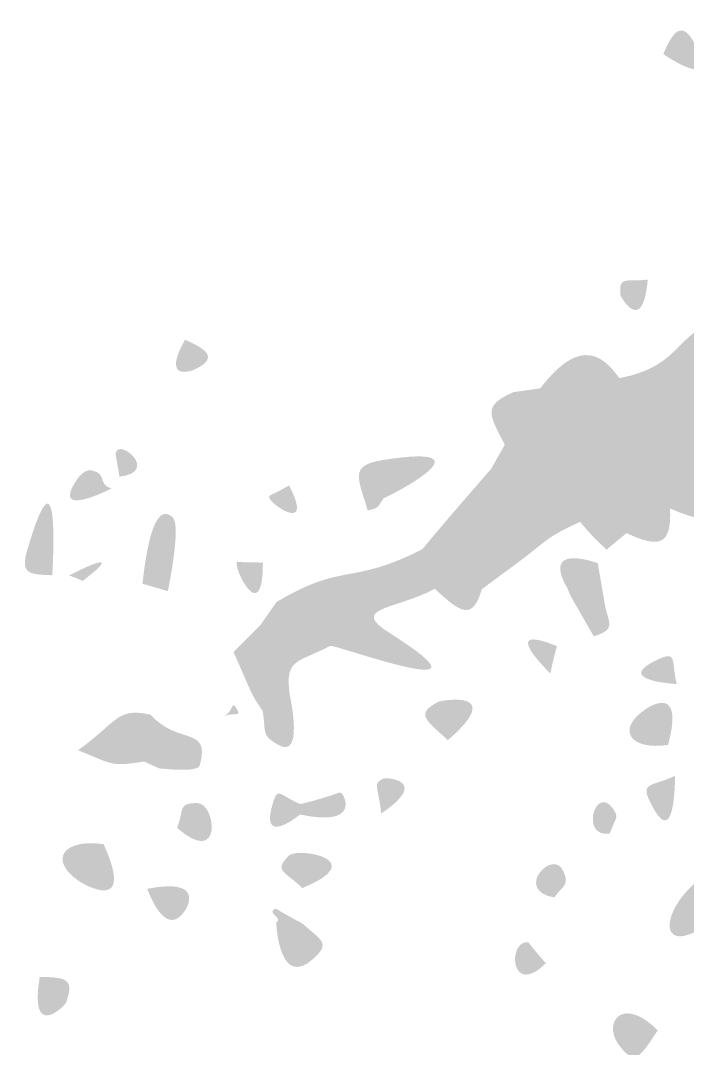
# Model space of a CAD drawing. Header units: millimetres. Extents: x 1061 to 1250, y 28 to 134.
# Drawn here: x 1089.86 to 1098.18, y 70.85 to 83.66 of the extents above; entities that cross this region are included whole.
import ezdxf

# ---------------------------------------------------------------- set-up
doc = ezdxf.new("R2010")
doc.units = ezdxf.units.MM

msp = doc.modelspace()

# ---------------------------------------------------------------- hatches: boundary and pattern name
at = {"true_color": 0x080808, "transparency": 33554687}
h = msp.add_hatch(color=18, dxfattribs=at)
edge = h.paths.add_edge_path(flags=0)
edge.add_spline(control_points=[(1097.875, 83.244), (1098.001, 83.544), (1098.113, 83.662), (1098.267, 83.374), (1098.602, 82.748), (1097.902, 83.225), (1097.875, 83.244)], knot_values=[0, 0, 0, 0, 1, 1, 1, 2, 2, 2, 2], degree=3, periodic=1)
h = msp.add_hatch(color=18, dxfattribs=at)
edge = h.paths.add_edge_path(flags=0)
edge.add_spline(control_points=[(1099.615, 80.593), (1099.615, 80.593), (1099.808, 80.627), (1099.808, 80.627), (1100.028, 80.435), (1100.018, 80.448), (1100.292, 80.412), (1100.292, 80.412), (1100.418, 80.236), (1100.418, 80.236), (1100.418, 80.236), (1100.25, 79.954), (1100.25, 79.954), (1100.25, 79.954), (1100.086, 79.76), (1100.086, 79.76), (1100.086, 79.76), (1099.798, 79.402), (1099.798, 79.402), (1098.76, 79.186), (1098.989, 78.047), (1099.016, 77.914), (1098.727, 77.916), (1098.754, 77.936), (1098.529, 78.076), (1098.462, 78.621), (1098.524, 78.699), (1097.994, 78.894), (1097.676, 78.738), (1097.685, 78.754), (1097.496, 78.476), (1097.319, 78.673), (1097.301, 78.632), (1097.24, 78.922), (1097.24, 78.922), (1097.327, 79.203), (1097.327, 79.203), (1098.186, 79.369), (1097.963, 79.828), (1098.803, 80.001), (1099.194, 79.776), (1099.176, 79.562), (1099.576, 79.811), (1099.576, 79.811), (1099.576, 80.419), (1099.576, 80.419), (1099.576, 80.419), (1099.615, 80.593), (1099.615, 80.593)], knot_values=[0, 0, 0, 0, 1, 1, 1, 2, 2, 2, 3, 3, 3, 4, 4, 4, 5, 5, 5, 6, 6, 6, 7, 7, 7, 8, 8, 8, 9, 9, 9, 10, 10, 10, 11, 11, 11, 12, 12, 12, 13, 13, 13, 14, 14, 14, 15, 15, 15, 16, 16, 16, 16], degree=3, periodic=1)
h = msp.add_hatch(color=18, dxfattribs=at)
edge = h.paths.add_edge_path(flags=0)
edge.add_spline(control_points=[(1097.682, 80.433), (1097.623, 79.731), (1097.344, 80.212), (1097.341, 80.243), (1097.315, 80.49), (1097.425, 80.397), (1097.682, 80.433)], knot_values=[0, 0, 0, 0, 1, 1, 1, 2, 2, 2, 2], degree=3, periodic=1)
h = msp.add_hatch(color=18, dxfattribs=at)
edge = h.paths.add_edge_path(flags=0)
edge.add_spline(control_points=[(1091.91, 79.683), (1092.189, 79.562), (1092.327, 79.451), (1092.03, 79.312), (1092.002, 79.298), (1091.609, 79.148), (1091.91, 79.683)], knot_values=[0, 0, 0, 0, 1, 1, 1, 2, 2, 2, 2], degree=3, periodic=1)
h = msp.add_hatch(color=18, dxfattribs=at)
edge = h.paths.add_edge_path(flags=0)
edge.add_spline(control_points=[(1097.327, 79.203), (1097.327, 79.203), (1097.24, 78.922), (1097.24, 78.922), (1096.836, 79.081), (1096.805, 79.064), (1096.508, 78.742), (1096.508, 78.742), (1096.354, 78.777), (1096.354, 78.777), (1096.354, 78.777), (1096.341, 79.077), (1096.341, 79.077), (1096.766, 79.632), (1097.065, 79.584), (1097.327, 79.203)], knot_values=[0, 0, 0, 0, 1, 1, 1, 2, 2, 2, 3, 3, 3, 4, 4, 4, 5, 5, 5, 5], degree=3, periodic=1)
h = msp.add_hatch(color=18, dxfattribs=at)
edge = h.paths.add_edge_path(flags=0)
edge.add_spline(control_points=[(1097.24, 78.922), (1097.301, 78.632), (1097.319, 78.673), (1097.496, 78.476), (1097.75, 78.458), (1097.727, 78.482), (1097.954, 78.59), (1097.97, 78.363), (1098.144, 78.462), (1098.16, 78.221), (1098.162, 78.202), (1098.164, 78.167), (1097.99, 78.059), (1097.733, 77.9), (1097.819, 77.856), (1097.96, 77.578), (1097.98, 77.108), (1097.818, 77.086), (1097.417, 77.272), (1097.417, 77.272), (1097.383, 77.439), (1097.383, 77.439), (1097.383, 77.439), (1097.313, 77.742), (1097.313, 77.742), (1097.474, 78.029), (1097.648, 78.097), (1097.355, 78.243), (1097.32, 78.26), (1097.204, 78.318), (1097, 77.899), (1096.151, 77.395), (1095.462, 77.511), (1096.022, 76.875), (1096.022, 76.875), (1095.612, 76.573), (1095.612, 76.573), (1095.612, 76.573), (1095.027, 76.984), (1095.027, 76.984), (1095.136, 77.029), (1095.447, 77.157), (1096.189, 77.886), (1096.388, 78.079), (1096.368, 78.089), (1096.299, 78.357), (1096.299, 78.357), (1096.508, 78.742), (1096.508, 78.742), (1096.805, 79.064), (1096.836, 79.081), (1097.24, 78.922)], knot_values=[0, 0, 0, 0, 1, 1, 1, 2, 2, 2, 3, 3, 3, 4, 4, 4, 5, 5, 5, 6, 6, 6, 7, 7, 7, 8, 8, 8, 9, 9, 9, 10, 10, 10, 11, 11, 11, 12, 12, 12, 13, 13, 13, 14, 14, 14, 15, 15, 15, 16, 16, 16, 17, 17, 17, 17], degree=3, periodic=1)
msp.add_hatch(color=18, dxfattribs=at).paths.add_polyline_path([(1096.006, 79.029), (1096.341, 79.077), (1096.354, 78.777), (1096.211, 78.978)], flags=0)
h = msp.add_hatch(color=18, dxfattribs=at)
edge = h.paths.add_edge_path(flags=0)
edge.add_spline(control_points=[(1096.006, 79.029), (1096.006, 79.029), (1096.211, 78.978), (1096.211, 78.978), (1096.047, 78.699), (1096.13, 78.701), (1096.171, 78.386), (1096.171, 78.386), (1095.898, 78.374), (1095.898, 78.374), (1095.7, 78.758), (1095.622, 78.86), (1096.006, 79.029)], knot_values=[0, 0, 0, 0, 1, 1, 1, 2, 2, 2, 3, 3, 3, 4, 4, 4, 4], degree=3, periodic=1)
h = msp.add_hatch(color=18, dxfattribs=at)
edge = h.paths.add_edge_path(flags=0)
edge.add_spline(control_points=[(1096.211, 78.978), (1096.211, 78.978), (1096.354, 78.777), (1096.354, 78.777), (1096.354, 78.777), (1096.508, 78.742), (1096.508, 78.742), (1096.508, 78.742), (1096.299, 78.357), (1096.299, 78.357), (1096.299, 78.357), (1096.171, 78.386), (1096.171, 78.386), (1096.13, 78.701), (1096.047, 78.699), (1096.211, 78.978)], knot_values=[0, 0, 0, 0, 1, 1, 1, 2, 2, 2, 3, 3, 3, 4, 4, 4, 5, 5, 5, 5], degree=3, periodic=1)
h = msp.add_hatch(color=18, dxfattribs=at)
edge = h.paths.add_edge_path(flags=0)
edge.add_spline(control_points=[(1097.994, 78.894), (1097.994, 78.894), (1097.954, 78.59), (1097.954, 78.59), (1097.727, 78.482), (1097.75, 78.458), (1097.496, 78.476), (1097.685, 78.754), (1097.676, 78.738), (1097.994, 78.894)], knot_values=[0, 0, 0, 0, 1, 1, 1, 2, 2, 2, 3, 3, 3, 3], degree=3, periodic=1)
h = msp.add_hatch(color=18, dxfattribs=at)
edge = h.paths.add_edge_path(flags=0)
edge.add_spline(control_points=[(1097.994, 78.894), (1098.524, 78.699), (1098.462, 78.621), (1098.529, 78.076), (1098.529, 78.076), (1097.96, 77.578), (1097.96, 77.578), (1097.819, 77.856), (1097.733, 77.9), (1097.99, 78.059), (1098.164, 78.167), (1098.162, 78.202), (1098.16, 78.221), (1098.144, 78.462), (1097.97, 78.363), (1097.954, 78.59), (1097.954, 78.59), (1097.994, 78.894), (1097.994, 78.894)], knot_values=[0, 0, 0, 0, 1, 1, 1, 2, 2, 2, 3, 3, 3, 4, 4, 4, 5, 5, 5, 6, 6, 6, 6], degree=3, periodic=1)
h = msp.add_hatch(color=18, dxfattribs=at)
edge = h.paths.add_edge_path(flags=0)
edge.add_spline(control_points=[(1090.254, 76.747), (1089.939, 76.754), (1089.859, 76.777), (1089.945, 77.07), (1090.367, 78.503), (1090.256, 76.782), (1090.254, 76.747)], knot_values=[0, 0, 0, 0, 1, 1, 1, 2, 2, 2, 2], degree=3, periodic=1)
h = msp.add_hatch(color=18, dxfattribs=at)
edge = h.paths.add_edge_path(flags=0)
edge.add_spline(control_points=[(1091.092, 77.975), (1091.046, 78.271), (1091.041, 78.248), (1091.046, 78.271), (1091.09, 78.46), (1091.597, 78.034), (1091.092, 77.975)], knot_values=[0, 0, 0, 0, 1, 1, 1, 2, 2, 2, 2], degree=3, periodic=1)
h = msp.add_hatch(color=18, dxfattribs=at)
edge = h.paths.add_edge_path(flags=0)
edge.add_spline(control_points=[(1094.385, 77.705), (1094.385, 77.705), (1094.188, 77.554), (1094.188, 77.554), (1094.072, 77.96), (1093.952, 78.114), (1094.373, 78.182), (1095.812, 78.411), (1094.421, 77.714), (1094.385, 77.705)], knot_values=[0, 0, 0, 0, 1, 1, 1, 2, 2, 2, 3, 3, 3, 3], degree=3, periodic=1)
h = msp.add_hatch(color=18, dxfattribs=at)
edge = h.paths.add_edge_path(flags=0)
edge.add_spline(control_points=[(1095.898, 78.374), (1095.898, 78.374), (1096.171, 78.386), (1096.171, 78.386), (1096.171, 78.386), (1096.299, 78.357), (1096.299, 78.357), (1096.368, 78.089), (1096.388, 78.079), (1096.189, 77.886), (1096.189, 77.886), (1095.728, 78.072), (1095.728, 78.072), (1095.728, 78.072), (1095.898, 78.374), (1095.898, 78.374)], knot_values=[0, 0, 0, 0, 1, 1, 1, 2, 2, 2, 3, 3, 3, 4, 4, 4, 5, 5, 5, 5], degree=3, periodic=1)
h = msp.add_hatch(color=18, dxfattribs=at)
edge = h.paths.add_edge_path(flags=0)
edge.add_spline(control_points=[(1097, 77.899), (1097.204, 78.318), (1097.32, 78.26), (1097.355, 78.243), (1097.648, 78.097), (1097.474, 78.029), (1097.313, 77.742), (1097.313, 77.742), (1097, 77.899), (1097, 77.899)], knot_values=[0, 0, 0, 0, 1, 1, 1, 2, 2, 2, 3, 3, 3, 3], degree=3, periodic=1)
h = msp.add_hatch(color=18, dxfattribs=at)
edge = h.paths.add_edge_path(flags=0)
edge.add_spline(control_points=[(1090.995, 77.829), (1090.963, 77.812), (1090.227, 77.441), (1090.56, 77.937), (1090.654, 78.077), (1090.74, 78.056), (1090.757, 78.052), (1090.941, 78.006), (1090.823, 77.871), (1090.995, 77.829)], knot_values=[0, 0, 0, 0, 1, 1, 1, 2, 2, 2, 3, 3, 3, 3], degree=3, periodic=1)
h = msp.add_hatch(color=18, dxfattribs=at)
edge = h.paths.add_edge_path(flags=0)
edge.add_spline(control_points=[(1095.728, 78.072), (1095.728, 78.072), (1096.189, 77.886), (1096.189, 77.886), (1095.447, 77.157), (1095.136, 77.029), (1095.027, 76.984), (1095.027, 76.984), (1094.867, 77.069), (1094.867, 77.069), (1094.94, 77.146), (1094.91, 77.136), (1095.728, 78.072)], knot_values=[0, 0, 0, 0, 1, 1, 1, 2, 2, 2, 3, 3, 3, 4, 4, 4, 4], degree=3, periodic=1)
h = msp.add_hatch(color=18, dxfattribs=at)
edge = h.paths.add_edge_path(flags=0)
edge.add_spline(control_points=[(1098.529, 78.076), (1098.754, 77.936), (1098.727, 77.916), (1099.016, 77.914), (1099.134, 77.567), (1099.101, 77.375), (1098.772, 77.532), (1098.713, 77.56), (1098.698, 77.258), (1097.96, 77.578), (1097.96, 77.578), (1098.529, 78.076), (1098.529, 78.076)], knot_values=[0, 0, 0, 0, 1, 1, 1, 2, 2, 2, 3, 3, 3, 4, 4, 4, 4], degree=3, periodic=1)
h = msp.add_hatch(color=18, dxfattribs=at)
edge = h.paths.add_edge_path(flags=0)
edge.add_spline(control_points=[(1093.209, 77.866), (1093.538, 77.23), (1092.931, 77.657), (1092.96, 77.727), (1092.969, 77.748), (1092.96, 77.727), (1093.209, 77.866)], knot_values=[0, 0, 0, 0, 1, 1, 1, 2, 2, 2, 2], degree=3, periodic=1)
h = msp.add_hatch(color=18, dxfattribs=at)
edge = h.paths.add_edge_path(flags=0)
edge.add_spline(control_points=[(1097, 77.899), (1097, 77.899), (1097.313, 77.742), (1097.313, 77.742), (1097.313, 77.742), (1097.383, 77.439), (1097.383, 77.439), (1097.383, 77.439), (1096.837, 77.412), (1096.837, 77.412), (1096.389, 77.206), (1096.438, 77.182), (1096.022, 76.875), (1095.462, 77.511), (1096.151, 77.395), (1097, 77.899)], knot_values=[0, 0, 0, 0, 1, 1, 1, 2, 2, 2, 3, 3, 3, 4, 4, 4, 5, 5, 5, 5], degree=3, periodic=1)
h = msp.add_hatch(color=18, dxfattribs=at)
edge = h.paths.add_edge_path(flags=0)
edge.add_spline(control_points=[(1094.385, 77.705), (1094.308, 77.583), (1094.32, 77.585), (1094.188, 77.554), (1094.188, 77.554), (1094.385, 77.705), (1094.385, 77.705)], knot_values=[0, 0, 0, 0, 1, 1, 1, 2, 2, 2, 2], degree=3, periodic=1)
h = msp.add_hatch(color=18, dxfattribs=at)
edge = h.paths.add_edge_path(flags=0)
edge.add_spline(control_points=[(1091.379, 76.641), (1091.481, 77.571), (1091.647, 77.529), (1091.713, 77.498), (1091.781, 77.466), (1091.864, 77.426), (1091.697, 76.548), (1091.697, 76.548), (1091.379, 76.641), (1091.379, 76.641)], knot_values=[0, 0, 0, 0, 1, 1, 1, 2, 2, 2, 3, 3, 3, 3], degree=3, periodic=1)
h = msp.add_hatch(color=18, dxfattribs=at)
edge = h.paths.add_edge_path(flags=0)
edge.add_spline(control_points=[(1096.837, 77.412), (1096.837, 77.412), (1097.383, 77.439), (1097.383, 77.439), (1097.383, 77.439), (1097.417, 77.272), (1097.417, 77.272), (1097.417, 77.272), (1097.168, 77.065), (1097.168, 77.065), (1096.99, 77.236), (1097.002, 77.221), (1096.837, 77.412)], knot_values=[0, 0, 0, 0, 1, 1, 1, 2, 2, 2, 3, 3, 3, 4, 4, 4, 4], degree=3, periodic=1)
h = msp.add_hatch(color=18, dxfattribs=at)
edge = h.paths.add_edge_path(flags=0)
edge.add_spline(control_points=[(1090.464, 76.744), (1090.477, 76.752), (1091.247, 77.148), (1090.64, 76.68), (1090.628, 76.671), (1090.64, 76.68), (1090.464, 76.744)], knot_values=[0, 0, 0, 0, 1, 1, 1, 2, 2, 2, 2], degree=3, periodic=1)
h = msp.add_hatch(color=18, dxfattribs=at)
edge = h.paths.add_edge_path(flags=0)
edge.add_spline(control_points=[(1094.867, 77.069), (1094.867, 77.069), (1095.027, 76.984), (1095.027, 76.984), (1095.027, 76.984), (1095.026, 76.577), (1095.026, 76.577), (1094.521, 76.311), (1093.957, 76.345), (1094.462, 76.026), (1095.923, 75.104), (1093.858, 75.86), (1093.724, 75.867), (1093.724, 75.867), (1093.404, 76.108), (1093.404, 76.108), (1093.404, 76.108), (1093.051, 76.412), (1093.051, 76.412), (1093.885, 76.912), (1093.975, 76.616), (1094.867, 77.069)], knot_values=[0, 0, 0, 0, 1, 1, 1, 2, 2, 2, 3, 3, 3, 4, 4, 4, 5, 5, 5, 6, 6, 6, 7, 7, 7, 7], degree=3, periodic=1)
h = msp.add_hatch(color=18, dxfattribs=at)
edge = h.paths.add_edge_path(flags=0)
edge.add_spline(control_points=[(1097.058, 76.899), (1097.058, 76.899), (1097.146, 76.388), (1097.146, 76.388), (1096.934, 76.54), (1096.904, 76.442), (1096.68, 76.586), (1096.659, 76.619), (1096.336, 77.131), (1097.058, 76.899)], knot_values=[0, 0, 0, 0, 1, 1, 1, 2, 2, 2, 3, 3, 3, 3], degree=3, periodic=1)
h = msp.add_hatch(color=18, dxfattribs=at)
edge = h.paths.add_edge_path(flags=0)
edge.add_spline(control_points=[(1092.882, 76.904), (1092.882, 76.071), (1092.505, 76.855), (1092.559, 76.911), (1092.559, 76.911), (1092.882, 76.904), (1092.882, 76.904)], knot_values=[0, 0, 0, 0, 1, 1, 1, 2, 2, 2, 2], degree=3, periodic=1)
h = msp.add_hatch(color=18, dxfattribs=at)
edge = h.paths.add_edge_path(flags=0)
edge.add_spline(control_points=[(1095.027, 76.984), (1095.027, 76.984), (1095.612, 76.573), (1095.612, 76.573), (1095.496, 76.17), (1095.34, 76.286), (1095.026, 76.577), (1095.026, 76.577), (1095.027, 76.984), (1095.027, 76.984)], knot_values=[0, 0, 0, 0, 1, 1, 1, 2, 2, 2, 3, 3, 3, 3], degree=3, periodic=1)
h = msp.add_hatch(color=18, dxfattribs=at)
edge = h.paths.add_edge_path(flags=0)
edge.add_spline(control_points=[(1096.68, 76.586), (1096.904, 76.442), (1096.934, 76.54), (1097.146, 76.388), (1097.183, 76.159), (1097.304, 76.074), (1097.008, 75.985), (1096.727, 76.478), (1096.725, 76.463), (1096.68, 76.586)], knot_values=[0, 0, 0, 0, 1, 1, 1, 2, 2, 2, 3, 3, 3, 3], degree=3, periodic=1)
h = msp.add_hatch(color=18, dxfattribs=at)
edge = h.paths.add_edge_path(flags=0)
edge.add_spline(control_points=[(1093.051, 76.412), (1093.051, 76.412), (1093.404, 76.108), (1093.404, 76.108), (1093.145, 75.94), (1093.129, 75.968), (1092.849, 76.123), (1092.849, 76.123), (1093.051, 76.412), (1093.051, 76.412)], knot_values=[0, 0, 0, 0, 1, 1, 1, 2, 2, 2, 3, 3, 3, 3], degree=3, periodic=1)
h = msp.add_hatch(color=18, dxfattribs=at)
edge = h.paths.add_edge_path(flags=0)
edge.add_spline(control_points=[(1096.467, 75.522), (1096.447, 75.542), (1095.805, 76.161), (1096.537, 75.868), (1096.563, 75.858), (1096.537, 75.868), (1096.467, 75.522)], knot_values=[0, 0, 0, 0, 1, 1, 1, 2, 2, 2, 2], degree=3, periodic=1)
h = msp.add_hatch(color=18, dxfattribs=at)
edge = h.paths.add_edge_path(flags=0)
edge.add_spline(control_points=[(1092.849, 76.123), (1093.129, 75.968), (1093.145, 75.94), (1093.404, 76.108), (1093.404, 76.108), (1093.724, 75.867), (1093.724, 75.867), (1093.311, 75.65), (1093.15, 75.718), (1093.218, 75.245), (1093.013, 75.157), (1093.029, 75.165), (1093.013, 75.157), (1092.932, 75.115), (1092.961, 75.098), (1092.878, 75.056), (1092.715, 75.291), (1092.742, 75.286), (1092.514, 75.79), (1092.514, 75.79), (1092.849, 76.123), (1092.849, 76.123)], knot_values=[0, 0, 0, 0, 1, 1, 1, 2, 2, 2, 3, 3, 3, 4, 4, 4, 5, 5, 5, 6, 6, 6, 7, 7, 7, 7], degree=3, periodic=1)
h = msp.add_hatch(color=18, dxfattribs=at)
edge = h.paths.add_edge_path(flags=0)
edge.add_spline(control_points=[(1098.044, 75.39), (1098.013, 75.392), (1097.222, 75.436), (1097.827, 75.705), (1098.06, 75.808), (1097.973, 75.646), (1098.044, 75.39)], knot_values=[0, 0, 0, 0, 1, 1, 1, 2, 2, 2, 2], degree=3, periodic=1)
h = msp.add_hatch(color=18, dxfattribs=at)
edge = h.paths.add_edge_path(flags=0)
edge.add_spline(control_points=[(1097.936, 74.632), (1097.472, 74.557), (1097.271, 74.82), (1097.659, 75.079), (1097.694, 75.102), (1098.143, 75.402), (1097.936, 74.632)], knot_values=[0, 0, 0, 0, 1, 1, 1, 2, 2, 2, 2], degree=3, periodic=1)
h = msp.add_hatch(color=18, dxfattribs=at)
edge = h.paths.add_edge_path(flags=0)
edge.add_spline(control_points=[(1093.218, 75.245), (1093.229, 75.196), (1093.389, 74.447), (1093.072, 74.632), (1092.849, 74.762), (1092.927, 74.789), (1092.878, 75.056), (1092.961, 75.098), (1092.932, 75.115), (1093.013, 75.157), (1093.029, 75.165), (1093.013, 75.157), (1093.218, 75.245)], knot_values=[0, 0, 0, 0, 1, 1, 1, 2, 2, 2, 3, 3, 3, 4, 4, 4, 4], degree=3, periodic=1)
h = msp.add_hatch(color=18, dxfattribs=at)
edge = h.paths.add_edge_path(flags=0)
edge.add_spline(control_points=[(1095.189, 74.689), (1094.93, 74.932), (1094.769, 75.015), (1095.069, 75.168), (1095.104, 75.186), (1095.931, 75.335), (1095.189, 74.689)], knot_values=[0, 0, 0, 0, 1, 1, 1, 2, 2, 2, 2], degree=3, periodic=1)
h = msp.add_hatch(color=18, dxfattribs=at)
edge = h.paths.add_edge_path(flags=0)
edge.add_spline(control_points=[(1092.396, 74.984), (1092.519, 75.056), (1092.489, 75.201), (1092.557, 75.079), (1092.62, 74.966), (1092.508, 75.05), (1092.396, 74.984)], knot_values=[0, 0, 0, 0, 1, 1, 1, 2, 2, 2, 2], degree=3, periodic=1)
h = msp.add_hatch(color=18, dxfattribs=at)
edge = h.paths.add_edge_path(flags=0)
edge.add_spline(control_points=[(1091.48, 75.009), (1091.48, 75.009), (1091.399, 74.424), (1091.399, 74.424), (1090.966, 74.352), (1090.987, 74.403), (1090.577, 74.564), (1091.101, 74.95), (1091.059, 75.094), (1091.48, 75.009)], knot_values=[0, 0, 0, 0, 1, 1, 1, 2, 2, 2, 3, 3, 3, 3], degree=3, periodic=1)
h = msp.add_hatch(color=18, dxfattribs=at)
edge = h.paths.add_edge_path(flags=0)
edge.add_spline(control_points=[(1091.48, 75.009), (1091.825, 74.622), (1092.221, 74.871), (1092.099, 74.391), (1092.088, 74.35), (1092.073, 74.29), (1091.587, 74.338), (1091.587, 74.338), (1091.399, 74.424), (1091.399, 74.424), (1091.399, 74.424), (1091.48, 75.009), (1091.48, 75.009)], knot_values=[0, 0, 0, 0, 1, 1, 1, 2, 2, 2, 3, 3, 3, 4, 4, 4, 4], degree=3, periodic=1)
h = msp.add_hatch(color=18, dxfattribs=at)
edge = h.paths.add_edge_path(flags=0)
edge.add_spline(control_points=[(1094.358, 73.776), (1094.316, 74.133), (1094.25, 74.147), (1094.386, 74.212), (1094.417, 74.227), (1094.98, 74.195), (1094.358, 73.776)], knot_values=[0, 0, 0, 0, 1, 1, 1, 2, 2, 2, 2], degree=3, periodic=1)
h = msp.add_hatch(color=18, dxfattribs=at)
edge = h.paths.add_edge_path(flags=0)
edge.add_spline(control_points=[(1098.022, 74.246), (1098.022, 74.21), (1098.025, 73.255), (1097.706, 73.929), (1097.589, 74.174), (1097.739, 74.109), (1098.022, 74.246)], knot_values=[0, 0, 0, 0, 1, 1, 1, 2, 2, 2, 2], degree=3, periodic=1)
h = msp.add_hatch(color=18, dxfattribs=at)
edge = h.paths.add_edge_path(flags=0)
edge.add_spline(control_points=[(1093.348, 73.892), (1093.348, 73.892), (1093.345, 73.763), (1093.345, 73.763), (1093.321, 73.744), (1092.816, 73.336), (1093.017, 73.941), (1093.07, 74.1), (1093.094, 74.005), (1093.348, 73.892)], knot_values=[0, 0, 0, 0, 1, 1, 1, 2, 2, 2, 3, 3, 3, 3], degree=3, periodic=1)
h = msp.add_hatch(color=18, dxfattribs=at)
edge = h.paths.add_edge_path(flags=0)
edge.add_spline(control_points=[(1097.207, 73.525), (1096.831, 73.469), (1097.03, 74.15), (1097.25, 73.833), (1097.33, 73.718), (1097.277, 73.726), (1097.207, 73.525)], knot_values=[0, 0, 0, 0, 1, 1, 1, 2, 2, 2, 2], degree=3, periodic=1)
h = msp.add_hatch(color=18, dxfattribs=at)
edge = h.paths.add_edge_path(flags=0)
edge.add_spline(control_points=[(1093.348, 73.892), (1093.824, 74.011), (1093.82, 74.05), (1093.858, 74.031), (1093.9, 74.01), (1094.102, 73.603), (1093.345, 73.763), (1093.345, 73.763), (1093.348, 73.892), (1093.348, 73.892)], knot_values=[0, 0, 0, 0, 1, 1, 1, 2, 2, 2, 3, 3, 3, 3], degree=3, periodic=1)
h = msp.add_hatch(color=18, dxfattribs=at)
edge = h.paths.add_edge_path(flags=0)
edge.add_spline(control_points=[(1091.811, 73.597), (1091.9, 73.814), (1091.813, 73.909), (1092.065, 73.905), (1092.299, 73.902), (1092.383, 73.094), (1091.811, 73.597)], knot_values=[0, 0, 0, 0, 1, 1, 1, 2, 2, 2, 2], degree=3, periodic=1)
h = msp.add_hatch(color=18, dxfattribs=at)
edge = h.paths.add_edge_path(flags=0)
edge.add_spline(control_points=[(1090.895, 73.393), (1091.303, 72.501), (1090.629, 72.904), (1090.593, 72.929), (1090.188, 73.205), (1090.409, 73.467), (1090.895, 73.393)], knot_values=[0, 0, 0, 0, 1, 1, 1, 2, 2, 2, 2], degree=3, periodic=1)
h = msp.add_hatch(color=18, dxfattribs=at)
edge = h.paths.add_edge_path(flags=0)
edge.add_spline(control_points=[(1093.373, 72.846), (1093.164, 73.054), (1093.003, 73.059), (1093.21, 73.253), (1093.322, 73.358), (1094.238, 73.198), (1093.373, 72.846)], knot_values=[0, 0, 0, 0, 1, 1, 1, 2, 2, 2, 2], degree=3, periodic=1)
h = msp.add_hatch(color=18, dxfattribs=at)
edge = h.paths.add_edge_path(flags=0)
edge.add_spline(control_points=[(1096.517, 72.728), (1096.001, 72.818), (1096.503, 73.349), (1096.629, 73.057), (1096.706, 72.877), (1096.632, 72.894), (1096.517, 72.728)], knot_values=[0, 0, 0, 0, 1, 1, 1, 2, 2, 2, 2], degree=3, periodic=1)
h = msp.add_hatch(color=18, dxfattribs=at)
edge = h.paths.add_edge_path(flags=0)
edge.add_spline(control_points=[(1091.44, 72.837), (1092.147, 72.977), (1091.939, 72.608), (1091.915, 72.572), (1091.67, 72.194), (1091.455, 72.796), (1091.44, 72.837)], knot_values=[0, 0, 0, 0, 1, 1, 1, 2, 2, 2, 2], degree=3, periodic=1)
h = msp.add_hatch(color=18, dxfattribs=at)
edge = h.paths.add_edge_path(flags=0)
edge.add_spline(control_points=[(1098.277, 72.916), (1098.427, 72.757), (1098.418, 72.76), (1098.645, 72.749), (1098.618, 72.713), (1098.314, 72.323), (1098.295, 72.312), (1097.844, 72.069), (1097.842, 72.529), (1098.277, 72.916)], knot_values=[0, 0, 0, 0, 1, 1, 1, 2, 2, 2, 3, 3, 3, 3], degree=3, periodic=1)
h = msp.add_hatch(color=18, dxfattribs=at)
edge = h.paths.add_edge_path(flags=0)
edge.add_spline(control_points=[(1093.047, 72.418), (1093.145, 72.474), (1092.928, 72.526), (1093.028, 72.584), (1093.055, 72.599), (1093.028, 72.584), (1093.374, 72.405), (1093.374, 72.405), (1093.047, 72.418), (1093.047, 72.418)], knot_values=[0, 0, 0, 0, 1, 1, 1, 2, 2, 2, 3, 3, 3, 3], degree=3, periodic=1)
h = msp.add_hatch(color=18, dxfattribs=at)
edge = h.paths.add_edge_path(flags=0)
edge.add_spline(control_points=[(1093.047, 72.418), (1093.047, 72.418), (1093.374, 72.405), (1093.374, 72.405), (1093.608, 72.194), (1093.732, 72.162), (1093.509, 71.963), (1093.092, 71.59), (1093.05, 72.366), (1093.047, 72.418)], knot_values=[0, 0, 0, 0, 1, 1, 1, 2, 2, 2, 3, 3, 3, 3], degree=3, periodic=1)
h = msp.add_hatch(color=18, dxfattribs=at)
edge = h.paths.add_edge_path(flags=0)
edge.add_spline(control_points=[(1096.411, 71.909), (1095.974, 71.473), (1095.929, 72.176), (1096.178, 72.171), (1096.206, 72.171), (1096.178, 72.171), (1096.411, 71.909)], knot_values=[0, 0, 0, 0, 1, 1, 1, 2, 2, 2, 2], degree=3, periodic=1)
h = msp.add_hatch(color=18, dxfattribs=at)
edge = h.paths.add_edge_path(flags=0)
edge.add_spline(control_points=[(1090.098, 71.739), (1090.434, 71.733), (1090.536, 71.713), (1090.424, 71.413), (1090.411, 71.379), (1089.962, 70.931), (1090.098, 71.739)], knot_values=[0, 0, 0, 0, 1, 1, 1, 2, 2, 2, 2], degree=3, periodic=1)
h = msp.add_hatch(color=18, dxfattribs=at)
edge = h.paths.add_edge_path(flags=0)
edge.add_spline(control_points=[(1097.807, 71.072), (1097.597, 70.762), (1097.525, 70.601), (1097.313, 70.903), (1097.123, 71.172), (1097.367, 71.512), (1097.807, 71.072)], knot_values=[0, 0, 0, 0, 1, 1, 1, 2, 2, 2, 2], degree=3, periodic=1)

doc.saveas('drawing.dxf')
